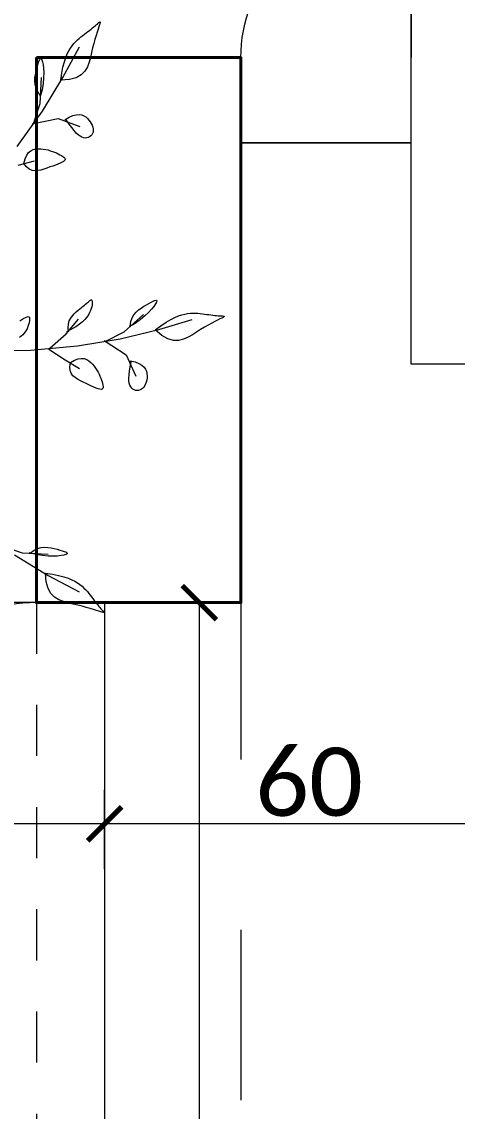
# Model space of a CAD drawing. Header units: centimetres. Extents: x -26724 to 60145, y -23645 to 6771.
# Drawn here: x -19217.2 to -19153.3, y -1964.9 to -1805 of the extents above; entities that cross this region are included whole.
import ezdxf

# ---------------------------------------------------------------- set-up
doc = ezdxf.new("R2010")
doc.units = ezdxf.units.CM
for name, pattern in [('AUSGEZOGEN', [0]), ('DALEKOVOD_VN', [5, 2.5, -2.5]), ('PUNKT2_S9', [0.35, 0.15, -0.1, 0, -0.1])]:
    doc.linetypes.add(name, pattern=pattern)
doc.layers.add('3.IZGLED 2', color=7, linetype='Continuous', lineweight=9, true_color=0x4a4a4a)
for name, color, linetype, lineweight in [('4.KOTE', 88, 'Continuous', 15), ('Moebel', 252, 'PUNKT2_S9', 13), ('namjestaj', 150, 'Continuous', 5), ('zid', 7, 'Continuous', 40)]:
    doc.layers.add(name, color=color, linetype=linetype, lineweight=lineweight)
doc.styles.get("Standard").update_dxf_attribs({"font": 'calibri.ttf'})
doc.dimstyles.new('ja 1 50', dxfattribs={"dimtxt": 10, "dimasz": 5, "dimexe": 5, "dimexo": 5, "dimgap": 1, "dimtad": 1, "dimdec": 0, "dimtxsty": 'Standard', "dimblk": 'ARCHTICK', "dimcen": 2.5, "dimclrd": 256, "dimclrt": 7, "dimadec": 0, "dimazin": 0, "dimtfac": 1, "dimtdec": 0, "dimtix": 1, "dimtmove": 1, "dimatfit": 3, "dimldrblk": 'ARCHTICK', "dimfxl": 10, "dimfxlon": 1, "dimlwd": 0, "dimlwe": 9, "dimarcsym": 0})

# ---------------------------------------------------------------- blocks, each defined once
blk = doc.blocks.new('ggggt')
at = {"layer": 'Moebel', "color": 91, "linetype": 'AUSGEZOGEN', "lineweight": 18, "transparency": 33554687}
for p, q in [((1608.74, 2035.13, 13.5), (1608.96, 2035.3, 13.5)), ((1608.96, 2035.3, 13.5), (1609.16, 2035.46, 13.5)), ((1609.16, 2035.46, 13.5), (1609.34, 2035.61, 13.5)), ((1609.34, 2035.61, 13.5), (1609.51, 2035.75, 13.5)), ((1609.51, 2035.75, 13.5), (1609.66, 2035.88, 13.5)), ((1609.66, 2035.88, 13.5), (1609.79, 2036, 13.5)), ((1609.87, 2035.46, 13.5), (1609.76, 2035.1, 13.5)), ((1609.79, 2036, 13.5), (1609.89, 2036.1, 13.5)), ((1609.96, 2035.75, 13.5), (1609.87, 2035.46, 13.5)), ((1609.89, 2036.1, 13.5), (1609.97, 2036.16, 13.5)), ((1610.02, 2035.96, 13.5), (1609.96, 2035.75, 13.5)), ((1609.97, 2036.16, 13.5), (1610.02, 2036.19, 13.5)), ((1610.02, 2036.19, 13.5), (1610.05, 2036.17, 13.5)), ((1610.05, 2036.1, 13.5), (1610.02, 2035.96, 13.5)), ((1610.05, 2036.17, 13.5), (1610.05, 2036.1, 13.5)), ((1606.73, 2033.54, 13.5), (1606.99, 2033.77, 13.5)), ((1606.99, 2033.77, 13.5), (1607.25, 2033.99, 13.5)), ((1607.25, 2033.99, 13.5), (1607.52, 2034.2, 13.5)), ((1607.52, 2034.2, 13.5), (1607.77, 2034.39, 13.5)), ((1607.77, 2034.39, 13.5), (1608.03, 2034.58, 13.5)), ((1608.03, 2034.58, 13.5), (1608.27, 2034.77, 13.5)), ((1608.27, 2034.77, 13.5), (1608.51, 2034.95, 13.5)), ((1608.51, 2034.95, 13.5), (1608.74, 2035.13, 13.5)), ((1609.47, 2034.17, 13.5), (1609.31, 2033.62, 13.5)), ((1609.62, 2034.66, 13.5), (1609.47, 2034.17, 13.5)), ((1609.76, 2035.1, 13.5), (1609.62, 2034.66, 13.5)), ((1604.62, 2028.02, 13.5), (1607.04, 2032.55, 13.5)), ((1605.47, 2031.95, 13.5), (1605.71, 2032.34, 13.5)), ((1605.71, 2032.34, 13.5), (1605.96, 2032.69, 13.5)), ((1605.96, 2032.69, 13.5), (1606.21, 2033, 13.5)), ((1606.21, 2033, 13.5), (1606.47, 2033.28, 13.5)), ((1606.47, 2033.28, 13.5), (1606.73, 2033.54, 13.5)), ((1608.97, 2032.37, 13.5), (1608.81, 2031.69, 13.5)), ((1609.14, 2033.01, 13.5), (1608.97, 2032.37, 13.5)), ((1609.31, 2033.62, 13.5), (1609.14, 2033.01, 13.5)), ((1601.09, 2030.37, 13.5), (1601.18, 2030.61, 13.5)), ((1601.18, 2030.61, 13.5), (1601.27, 2030.76, 13.5)), ((1601.27, 2030.76, 13.5), (1601.35, 2030.82, 13.5)), ((1601.35, 2030.82, 13.5), (1601.44, 2030.78, 13.5)), ((1601.44, 2030.78, 13.5), (1601.53, 2030.62, 13.5)), ((1601.53, 2030.62, 13.5), (1601.63, 2030.33, 13.5)), ((1604.82, 2030.31, 13.5), (1605.02, 2030.95, 13.5)), ((1605.02, 2030.95, 13.5), (1605.24, 2031.49, 13.5)), ((1605.24, 2031.49, 13.5), (1605.47, 2031.95, 13.5)), ((1608.65, 2030.98, 13.5), (1608.46, 2030.26, 13.5)), ((1608.81, 2031.69, 13.5), (1608.65, 2030.98, 13.5)), ((1600.57, 2028.44, 13.5), (1600.67, 2028.89, 13.5)), ((1600.67, 2028.89, 13.5), (1600.78, 2029.32, 13.5)), ((1600.78, 2029.32, 13.5), (1600.89, 2029.72, 13.5)), ((1600.89, 2029.72, 13.5), (1600.99, 2030.07, 13.5)), ((1600.99, 2030.07, 13.5), (1601.09, 2030.37, 13.5)), ((1601.63, 2030.33, 13.5), (1601.71, 2029.92, 13.5)), ((1601.71, 2029.92, 13.5), (1601.78, 2029.39, 13.5)), ((1601.78, 2029.39, 13.5), (1601.8, 2028.75, 13.5)), ((1604.45, 2028.66, 13.5), (1604.62, 2029.56, 13.5)), ((1604.62, 2029.56, 13.5), (1604.82, 2030.31, 13.5)), ((1607.82, 2028.95, 13.5), (1607.28, 2028.42, 13.5)), ((1608.2, 2029.58, 13.5), (1607.82, 2028.95, 13.5)), ((1608.46, 2030.26, 13.5), (1608.2, 2029.58, 13.5)), ((1600.47, 2027.48, 13.5), (1600.49, 2027.97, 13.5)), ((1600.52, 2026.98, 13.5), (1600.47, 2027.48, 13.5)), ((1600.49, 2027.97, 13.5), (1600.57, 2028.44, 13.5)), ((1601.28, 2024.22, 13.5), (1601.48, 2028.02, 13.5)), ((1601.59, 2023.09, 13.5), (1604.62, 2028.02, 13.5)), ((1601.78, 2028, 13.5), (1601.7, 2027.16, 13.5)), ((1601.8, 2028.75, 13.5), (1601.78, 2028, 13.5)), ((1604.29, 2027.62, 13.5), (1604.45, 2028.66, 13.5)), ((1605.56, 2027.72, 13.5), (1604.29, 2027.62, 13.5)), ((1604.29, 2027.62, 13.5), (1604.29, 2027.62, 13.5)), ((1606.54, 2027.99, 13.5), (1605.56, 2027.72, 13.5)), ((1607.28, 2028.42, 13.5), (1606.54, 2027.99, 13.5)), ((1600.66, 2026.47, 13.5), (1600.52, 2026.98, 13.5)), ((1600.91, 2025.95, 13.5), (1600.66, 2026.47, 13.5)), ((1601.28, 2025.42, 13.5), (1600.91, 2025.95, 13.5)), ((1601.54, 2026.23, 13.5), (1601.28, 2025.22, 13.5)), ((1601.7, 2027.16, 13.5), (1601.54, 2026.23, 13.5)), ((1600.28, 2021.22, 13.5), (1601.28, 2024.22, 13.5)), ((1597.89, 2017.89, 13.5), (1601.59, 2023.09, 13.5)), ((1605.52, 2022.2, 13.5), (1606.08, 2022.45, 13.5)), ((1606.08, 2022.45, 13.5), (1606.57, 2022.57, 13.5)), ((1606.57, 2022.57, 13.5), (1606.99, 2022.6, 13.5)), ((1606.99, 2022.6, 13.5), (1607.36, 2022.54, 13.5)), ((1607.36, 2022.54, 13.5), (1607.68, 2022.41, 13.5)), ((1600.08, 2021.22, 13.5), (1603.89, 2022.02, 13.5)), ((1603.89, 2022.02, 13.5), (1607.09, 2020.82, 13.5)), ((1604.89, 2021.82, 13.5), (1605.52, 2022.2, 13.5)), ((1605.52, 2021.2, 13.5), (1605.09, 2021.82, 13.5)), ((1605.9, 2020.67, 13.5), (1605.52, 2021.2, 13.5)), ((1607.68, 2022.41, 13.5), (1607.96, 2022.24, 13.5)), ((1607.96, 2022.24, 13.5), (1608.21, 2022.02, 13.5)), ((1608.21, 2022.02, 13.5), (1608.43, 2021.79, 13.5)), ((1608.43, 2021.79, 13.5), (1608.62, 2021.54, 13.5)), ((1608.62, 2021.54, 13.5), (1608.77, 2021.29, 13.5)), ((1608.77, 2021.29, 13.5), (1608.9, 2021.02, 13.5)), ((1608.9, 2021.02, 13.5), (1608.99, 2020.76, 13.5)), ((1606.25, 2020.23, 13.5), (1605.9, 2020.67, 13.5)), ((1606.57, 2019.88, 13.5), (1606.25, 2020.23, 13.5)), ((1606.87, 2019.6, 13.5), (1606.57, 2019.88, 13.5)), ((1607.14, 2019.4, 13.5), (1606.87, 2019.6, 13.5)), ((1607.4, 2019.26, 13.5), (1607.14, 2019.4, 13.5)), ((1607.64, 2019.18, 13.5), (1607.4, 2019.26, 13.5)), ((1608.53, 2019.32, 13.5), (1608.33, 2019.22, 13.5)), ((1608.7, 2019.45, 13.5), (1608.53, 2019.32, 13.5)), ((1608.85, 2019.62, 13.5), (1608.7, 2019.45, 13.5)), ((1608.96, 2019.81, 13.5), (1608.85, 2019.62, 13.5)), ((1609.03, 2020.02, 13.5), (1608.96, 2019.81, 13.5)), ((1608.99, 2020.76, 13.5), (1609.04, 2020.51, 13.5)), ((1609.06, 2020.26, 13.5), (1609.03, 2020.02, 13.5)), ((1609.04, 2020.51, 13.5), (1609.06, 2020.26, 13.5)), ((1607.88, 2019.14, 13.5), (1607.64, 2019.18, 13.5)), ((1608.11, 2019.16, 13.5), (1607.88, 2019.14, 13.5)), ((1608.33, 2019.22, 13.5), (1608.11, 2019.16, 13.5)), ((1598.88, 2015.43, 13.5), (1599.06, 2016.1, 13.5)), ((1599.06, 2016.1, 13.5), (1599.3, 2016.61, 13.5)), ((1599.3, 2016.61, 13.5), (1599.58, 2017, 13.5)), ((1599.58, 2017, 13.5), (1599.91, 2017.27, 13.5)), ((1599.91, 2017.27, 13.5), (1600.25, 2017.44, 13.5)), ((1600.25, 2017.44, 13.5), (1600.62, 2017.54, 13.5)), ((1600.62, 2017.54, 13.5), (1600.99, 2017.57, 13.5)), ((1600.99, 2017.57, 13.5), (1601.37, 2017.56, 13.5)), ((1601.37, 2017.56, 13.5), (1601.73, 2017.52, 13.5)), ((1601.73, 2017.52, 13.5), (1602.08, 2017.46, 13.5)), ((1602.08, 2017.46, 13.5), (1602.42, 2017.39, 13.5)), ((1602.42, 2017.39, 13.5), (1602.75, 2017.29, 13.5)), ((1602.75, 2017.29, 13.5), (1603.06, 2017.19, 13.5)), ((1603.06, 2017.19, 13.5), (1603.36, 2017.07, 13.5)), ((1603.36, 2017.07, 13.5), (1603.65, 2016.95, 13.5)), ((1603.65, 2016.95, 13.5), (1603.92, 2016.83, 13.5)), ((1603.92, 2016.83, 13.5), (1604.17, 2016.7, 13.5)), ((1604.17, 2016.7, 13.5), (1604.4, 2016.58, 13.5)), ((1604.4, 2016.58, 13.5), (1604.6, 2016.45, 13.5)), ((1604.6, 2016.45, 13.5), (1604.76, 2016.33, 13.5)), ((1604.76, 2016.33, 13.5), (1604.88, 2016.2, 13.5)), ((1604.88, 2016.2, 13.5), (1604.93, 2016.08, 13.5)), ((1604.93, 2016.08, 13.5), (1604.93, 2015.95, 13.5)), ((1598.05, 2015.18, 13.5), (1600.45, 2015.78, 13.5)), ((1599.27, 2014.92, 13.5), (1598.88, 2015.43, 13.5)), ((1598.88, 2015.43, 13.5), (1598.88, 2015.43, 13.5)), ((1599.67, 2014.59, 13.5), (1599.27, 2014.92, 13.5)), ((1600.08, 2014.4, 13.5), (1599.67, 2014.59, 13.5)), ((1601.37, 2014.45, 13.5), (1600.94, 2014.36, 13.5)), ((1601.81, 2014.59, 13.5), (1601.37, 2014.45, 13.5)), ((1602.25, 2014.74, 13.5), (1601.81, 2014.59, 13.5)), ((1602.69, 2014.9, 13.5), (1602.25, 2014.74, 13.5)), ((1603.11, 2015.04, 13.5), (1602.69, 2014.9, 13.5)), ((1603.51, 2015.18, 13.5), (1603.11, 2015.04, 13.5)), ((1603.88, 2015.32, 13.5), (1603.51, 2015.18, 13.5)), ((1604.21, 2015.45, 13.5), (1603.88, 2015.32, 13.5)), ((1604.49, 2015.58, 13.5), (1604.21, 2015.45, 13.5)), ((1604.71, 2015.7, 13.5), (1604.49, 2015.58, 13.5)), ((1604.86, 2015.83, 13.5), (1604.71, 2015.7, 13.5)), ((1604.93, 2015.95, 13.5), (1604.86, 2015.83, 13.5)), ((1600.5, 2014.33, 13.5), (1600.08, 2014.4, 13.5)), ((1600.94, 2014.36, 13.5), (1600.5, 2014.33, 13.5)), ((1608.47, 1995.22, 13.5), (1608.56, 1995.29, 13.5)), ((1608.56, 1995.29, 13.5), (1608.64, 1995.35, 13.5)), ((1608.64, 1995.35, 13.5), (1608.71, 1995.39, 13.5)), ((1608.71, 1995.39, 13.5), (1608.76, 1995.4, 13.5)), ((1608.76, 1995.4, 13.5), (1608.81, 1995.39, 13.5)), ((1608.81, 1995.39, 13.5), (1608.85, 1995.34, 13.5)), ((1608.85, 1995.34, 13.5), (1608.88, 1995.27, 13.5)), ((1608.88, 1995.27, 13.5), (1608.9, 1995.15, 13.5)), ((1617.83, 1995.2, 13.5), (1618.06, 1995.3, 13.5)), ((1618.06, 1995.3, 13.5), (1618.23, 1995.35, 13.5)), ((1618.23, 1995.35, 13.5), (1618.34, 1995.33, 13.5)), ((1618.34, 1995.33, 13.5), (1618.37, 1995.24, 13.5)), ((1606.57, 1993.63, 13.5), (1606.85, 1993.88, 13.5)), ((1606.85, 1993.88, 13.5), (1607.11, 1994.1, 13.5)), ((1607.11, 1994.1, 13.5), (1607.35, 1994.29, 13.5)), ((1607.35, 1994.29, 13.5), (1607.57, 1994.47, 13.5)), ((1607.57, 1994.47, 13.5), (1607.76, 1994.63, 13.5)), ((1607.76, 1994.63, 13.5), (1607.94, 1994.78, 13.5)), ((1607.94, 1994.78, 13.5), (1608.1, 1994.91, 13.5)), ((1608.1, 1994.91, 13.5), (1608.24, 1995.02, 13.5)), ((1608.24, 1995.02, 13.5), (1608.36, 1995.12, 13.5)), ((1608.36, 1995.12, 13.5), (1608.47, 1995.22, 13.5)), ((1608.67, 1993.82, 13.5), (1608.53, 1993.52, 13.5)), ((1608.77, 1994.11, 13.5), (1608.67, 1993.82, 13.5)), ((1608.84, 1994.37, 13.5), (1608.77, 1994.11, 13.5)), ((1608.89, 1994.61, 13.5), (1608.84, 1994.37, 13.5)), ((1608.91, 1994.82, 13.5), (1608.89, 1994.61, 13.5)), ((1608.9, 1995.15, 13.5), (1608.91, 1995, 13.5)), ((1608.91, 1995, 13.5), (1608.91, 1994.82, 13.5)), ((1615.35, 1993.59, 13.5), (1615.71, 1993.92, 13.5)), ((1615.71, 1993.92, 13.5), (1616.1, 1994.2, 13.5)), ((1616.1, 1994.2, 13.5), (1616.49, 1994.45, 13.5)), ((1616.49, 1994.45, 13.5), (1616.87, 1994.67, 13.5)), ((1616.87, 1994.67, 13.5), (1617.23, 1994.87, 13.5)), ((1617.62, 1994.01, 13.5), (1617.19, 1993.54, 13.5)), ((1617.23, 1994.87, 13.5), (1617.55, 1995.05, 13.5)), ((1617.55, 1995.05, 13.5), (1617.83, 1995.2, 13.5)), ((1617.95, 1994.43, 13.5), (1617.62, 1994.01, 13.5)), ((1618.18, 1994.79, 13.5), (1617.95, 1994.43, 13.5)), ((1618.32, 1995.06, 13.5), (1618.18, 1994.79, 13.5)), ((1618.37, 1995.24, 13.5), (1618.32, 1995.06, 13.5)), ((1598.27, 1992.31, 13.5), (1598.6, 1992.52, 13.5)), ((1598.6, 1992.52, 13.5), (1598.89, 1992.69, 13.5)), ((1598.89, 1992.69, 13.5), (1599.13, 1992.83, 13.5)), ((1599.13, 1992.83, 13.5), (1599.34, 1992.92, 13.5)), ((1599.34, 1992.92, 13.5), (1599.5, 1992.96, 13.5)), ((1599.5, 1992.96, 13.5), (1599.62, 1992.93, 13.5)), ((1599.62, 1992.93, 13.5), (1599.69, 1992.84, 13.5)), ((1599.71, 1992.4, 13.5), (1599.65, 1992.04, 13.5)), ((1599.69, 1992.84, 13.5), (1599.72, 1992.66, 13.5)), ((1599.72, 1992.66, 13.5), (1599.71, 1992.4, 13.5)), ((1605.07, 1990.42, 13.5), (1606.91, 1992.54, 13.5)), ((1605.42, 1991.84, 13.5), (1605.55, 1992.3, 13.5)), ((1605.55, 1992.3, 13.5), (1605.75, 1992.7, 13.5)), ((1605.75, 1992.7, 13.5), (1606, 1993.06, 13.5)), ((1606, 1993.06, 13.5), (1606.28, 1993.36, 13.5)), ((1606.28, 1993.36, 13.5), (1606.57, 1993.63, 13.5)), ((1607.47, 1992.18, 13.5), (1607.03, 1991.82, 13.5)), ((1607.83, 1992.53, 13.5), (1607.47, 1992.18, 13.5)), ((1608.12, 1992.87, 13.5), (1607.83, 1992.53, 13.5)), ((1608.35, 1993.2, 13.5), (1608.12, 1992.87, 13.5)), ((1608.53, 1993.52, 13.5), (1608.35, 1993.2, 13.5)), ((1613.62, 1990.71, 13.5), (1616.45, 1993.25, 13.5)), ((1614.47, 1991.56, 13.5), (1614.57, 1992.2, 13.5)), ((1614.57, 1992.2, 13.5), (1614.76, 1992.74, 13.5)), ((1614.76, 1992.74, 13.5), (1615.03, 1993.2, 13.5)), ((1615.03, 1993.2, 13.5), (1615.35, 1993.59, 13.5)), ((1615.99, 1992.5, 13.5), (1615.22, 1991.95, 13.5)), ((1616.65, 1993.03, 13.5), (1615.99, 1992.5, 13.5)), ((1617.19, 1993.54, 13.5), (1616.65, 1993.03, 13.5)), ((1618.66, 1991.04, 13.5), (1623.58, 1992.53, 13.5)), ((1619, 1991.61, 13.5), (1619.75, 1992.12, 13.5)), ((1619.75, 1992.12, 13.5), (1620.43, 1992.52, 13.5)), ((1620.43, 1992.52, 13.5), (1621.02, 1992.83, 13.5)), ((1621.02, 1992.83, 13.5), (1621.56, 1993.05, 13.5)), ((1621.56, 1993.05, 13.5), (1622.05, 1993.21, 13.5)), ((1622.05, 1993.21, 13.5), (1622.49, 1993.32, 13.5)), ((1622.49, 1993.32, 13.5), (1622.91, 1993.39, 13.5)), ((1622.91, 1993.39, 13.5), (1623.31, 1993.43, 13.5)), ((1623.31, 1993.43, 13.5), (1623.69, 1993.45, 13.5)), ((1623.69, 1993.45, 13.5), (1624.06, 1993.45, 13.5)), ((1624.06, 1993.45, 13.5), (1624.41, 1993.43, 13.5)), ((1624.41, 1993.43, 13.5), (1624.75, 1993.4, 13.5)), ((1624.75, 1993.4, 13.5), (1625.08, 1993.36, 13.5)), ((1625.08, 1993.36, 13.5), (1625.4, 1993.32, 13.5)), ((1625.4, 1993.32, 13.5), (1625.72, 1993.27, 13.5)), ((1625.72, 1993.27, 13.5), (1626.02, 1993.23, 13.5)), ((1626.02, 1993.23, 13.5), (1626.32, 1993.19, 13.5)), ((1626.32, 1993.19, 13.5), (1626.6, 1993.15, 13.5)), ((1626.9, 1992.2, 13.5), (1626.44, 1991.96, 13.5)), ((1626.6, 1993.15, 13.5), (1626.88, 1993.12, 13.5)), ((1626.88, 1993.12, 13.5), (1627.13, 1993.09, 13.5)), ((1627.3, 1992.41, 13.5), (1626.9, 1992.2, 13.5)), ((1627.13, 1993.09, 13.5), (1627.37, 1993.06, 13.5)), ((1627.64, 1992.59, 13.5), (1627.3, 1992.41, 13.5)), ((1627.37, 1993.06, 13.5), (1627.59, 1993.05, 13.5)), ((1627.59, 1993.05, 13.5), (1627.79, 1993.03, 13.5)), ((1627.91, 1992.73, 13.5), (1627.64, 1992.59, 13.5)), ((1627.79, 1993.03, 13.5), (1627.96, 1993.03, 13.5)), ((1628.1, 1992.83, 13.5), (1627.91, 1992.73, 13.5)), ((1627.96, 1993.03, 13.5), (1628.1, 1993.02, 13.5)), ((1628.1, 1993.02, 13.5), (1628.21, 1993.01, 13.5)), ((1628.22, 1992.91, 13.5), (1628.1, 1992.83, 13.5)), ((1628.21, 1993.01, 13.5), (1628.27, 1992.99, 13.5)), ((1628.27, 1992.96, 13.5), (1628.22, 1992.91, 13.5)), ((1628.27, 1992.99, 13.5), (1628.27, 1992.96, 13.5)), ((1599.08, 1990.7, 13.5), (1598.72, 1990.26, 13.5)), ((1599.35, 1991.17, 13.5), (1599.08, 1990.7, 13.5)), ((1599.53, 1991.63, 13.5), (1599.35, 1991.17, 13.5)), ((1599.65, 1992.04, 13.5), (1599.53, 1991.63, 13.5)), ((1605.87, 1991.09, 13.5), (1605.13, 1990.72, 13.5)), ((1605.37, 1991.32, 13.5), (1605.42, 1991.84, 13.5)), ((1605.42, 1990.72, 13.5), (1605.37, 1991.32, 13.5)), ((1606.5, 1991.46, 13.5), (1605.87, 1991.09, 13.5)), ((1607.03, 1991.82, 13.5), (1606.5, 1991.46, 13.5)), ((1610.79, 1989.3, 13.5), (1613.62, 1990.71, 13.5)), ((1613.03, 1989.69, 13.5), (1618.66, 1991.04, 13.5)), ((1615.22, 1991.95, 13.5), (1614.33, 1991.42, 13.5)), ((1618.15, 1990.99, 13.5), (1619, 1991.61, 13.5)), ((1619.12, 1990.16, 13.5), (1618.15, 1990.99, 13.5)), ((1618.15, 1990.99, 13.5), (1618.15, 1990.99, 13.5)), ((1624.22, 1990.67, 13.5), (1623.61, 1990.28, 13.5)), ((1624.82, 1991.04, 13.5), (1624.22, 1990.67, 13.5)), ((1625.39, 1991.37, 13.5), (1624.82, 1991.04, 13.5)), ((1625.94, 1991.68, 13.5), (1625.39, 1991.37, 13.5)), ((1626.44, 1991.96, 13.5), (1625.94, 1991.68, 13.5)), ((1598.72, 1990.26, 13.5), (1598.24, 1989.85, 13.5)), ((1602.67, 1988.3, 13.5), (1605.07, 1990.42, 13.5)), ((1606.74, 1988.63, 13.5), (1613.03, 1989.69, 13.5)), ((1610.65, 1989.44, 13.5), (1613.91, 1987.32, 13.5)), ((1620.01, 1989.66, 13.5), (1619.12, 1990.16, 13.5)), ((1620.83, 1989.44, 13.5), (1620.01, 1989.66, 13.5)), ((1621.59, 1989.44, 13.5), (1620.83, 1989.44, 13.5)), ((1622.3, 1989.61, 13.5), (1621.59, 1989.44, 13.5)), ((1622.97, 1989.91, 13.5), (1622.3, 1989.61, 13.5)), ((1623.61, 1990.28, 13.5), (1622.97, 1989.91, 13.5)), ((1592.36, 1987.94, 13.5), (1599.84, 1988, 13.5)), ((1599.84, 1988, 13.5), (1606.74, 1988.63, 13.5)), ((1602.53, 1988.16, 13.5), (1604.94, 1986.6, 13.5)), ((1613.91, 1987.32, 13.5), (1615.32, 1984.2, 13.5)), ((1604.94, 1986.6, 13.5), (1607.06, 1985.33, 13.5)), ((1605.62, 1985.56, 13.5), (1605.7, 1986.19, 13.5)), ((1605.7, 1986.19, 13.5), (1606.3, 1986.53, 13.5)), ((1605.7, 1986.19, 13.5), (1605.7, 1986.19, 13.5)), ((1606.3, 1986.53, 13.5), (1606.84, 1986.73, 13.5)), ((1606.84, 1986.73, 13.5), (1607.31, 1986.8, 13.5)), ((1607.31, 1986.8, 13.5), (1607.73, 1986.77, 13.5)), ((1607.73, 1986.77, 13.5), (1608.1, 1986.64, 13.5)), ((1608.1, 1986.64, 13.5), (1608.42, 1986.45, 13.5)), ((1608.42, 1986.45, 13.5), (1608.71, 1986.21, 13.5)), ((1608.71, 1986.21, 13.5), (1608.97, 1985.94, 13.5)), ((1608.97, 1985.94, 13.5), (1609.2, 1985.66, 13.5)), ((1614.47, 1986.47, 13.5), (1615.19, 1986.28, 13.5)), ((1614.48, 1985.58, 13.5), (1614.62, 1986.32, 13.5)), ((1615.19, 1986.28, 13.5), (1615.76, 1986.06, 13.5)), ((1615.76, 1986.06, 13.5), (1616.19, 1985.81, 13.5)), ((1616.19, 1985.81, 13.5), (1616.51, 1985.53, 13.5)), ((1605.66, 1985.04, 13.5), (1605.62, 1985.56, 13.5)), ((1605.82, 1984.62, 13.5), (1605.66, 1985.04, 13.5)), ((1606.07, 1984.27, 13.5), (1605.82, 1984.62, 13.5)), ((1606.4, 1983.98, 13.5), (1606.07, 1984.27, 13.5)), ((1609.2, 1985.66, 13.5), (1609.41, 1985.37, 13.5)), ((1609.41, 1985.37, 13.5), (1609.59, 1985.07, 13.5)), ((1609.59, 1985.07, 13.5), (1609.76, 1984.77, 13.5)), ((1609.76, 1984.77, 13.5), (1609.91, 1984.48, 13.5)), ((1609.91, 1984.48, 13.5), (1610.04, 1984.18, 13.5)), ((1610.04, 1984.18, 13.5), (1610.15, 1983.9, 13.5)), ((1614.29, 1983.9, 13.5), (1614.32, 1984.38, 13.5)), ((1614.32, 1984.38, 13.5), (1614.38, 1984.93, 13.5)), ((1614.38, 1984.93, 13.5), (1614.48, 1985.58, 13.5)), ((1616.51, 1985.53, 13.5), (1616.73, 1985.22, 13.5)), ((1616.73, 1985.22, 13.5), (1616.87, 1984.91, 13.5)), ((1616.87, 1984.91, 13.5), (1616.94, 1984.58, 13.5)), ((1616.94, 1984.58, 13.5), (1616.96, 1984.26, 13.5)), ((1616.96, 1984.26, 13.5), (1616.95, 1983.94, 13.5)), ((1606.77, 1983.74, 13.5), (1606.4, 1983.98, 13.5)), ((1607.18, 1983.52, 13.5), (1606.77, 1983.74, 13.5)), ((1607.6, 1983.32, 13.5), (1607.18, 1983.52, 13.5)), ((1608.02, 1983.12, 13.5), (1607.6, 1983.32, 13.5)), ((1608.42, 1982.93, 13.5), (1608.02, 1983.12, 13.5)), ((1608.8, 1982.74, 13.5), (1608.42, 1982.93, 13.5)), ((1609.16, 1982.58, 13.5), (1608.8, 1982.74, 13.5)), ((1609.48, 1982.44, 13.5), (1609.16, 1982.58, 13.5)), ((1610.15, 1983.9, 13.5), (1610.26, 1983.62, 13.5)), ((1610.26, 1983.62, 13.5), (1610.35, 1983.35, 13.5)), ((1610.35, 1983.35, 13.5), (1610.42, 1983.1, 13.5)), ((1610.42, 1983.1, 13.5), (1610.47, 1982.87, 13.5)), ((1610.49, 1982.5, 13.5), (1610.44, 1982.37, 13.5)), ((1610.47, 1982.87, 13.5), (1610.5, 1982.67, 13.5)), ((1610.5, 1982.67, 13.5), (1610.49, 1982.5, 13.5)), ((1614.3, 1983.5, 13.5), (1614.29, 1983.9, 13.5)), ((1614.35, 1983.16, 13.5), (1614.3, 1983.5, 13.5)), ((1614.43, 1982.88, 13.5), (1614.35, 1983.16, 13.5)), ((1614.55, 1982.65, 13.5), (1614.43, 1982.88, 13.5)), ((1614.7, 1982.45, 13.5), (1614.55, 1982.65, 13.5)), ((1616.48, 1982.6, 13.5), (1616.31, 1982.41, 13.5)), ((1616.62, 1982.82, 13.5), (1616.48, 1982.6, 13.5)), ((1616.74, 1983.06, 13.5), (1616.62, 1982.82, 13.5)), ((1616.84, 1983.34, 13.5), (1616.74, 1983.06, 13.5)), ((1616.91, 1983.63, 13.5), (1616.84, 1983.34, 13.5)), ((1616.95, 1983.94, 13.5), (1616.91, 1983.63, 13.5)), ((1609.77, 1982.33, 13.5), (1609.48, 1982.44, 13.5)), ((1610.02, 1982.27, 13.5), (1609.77, 1982.33, 13.5)), ((1610.21, 1982.25, 13.5), (1610.02, 1982.27, 13.5)), ((1610.35, 1982.28, 13.5), (1610.21, 1982.25, 13.5)), ((1610.44, 1982.37, 13.5), (1610.35, 1982.28, 13.5)), ((1614.87, 1982.3, 13.5), (1614.7, 1982.45, 13.5)), ((1615.07, 1982.19, 13.5), (1614.87, 1982.3, 13.5)), ((1615.28, 1982.12, 13.5), (1615.07, 1982.19, 13.5)), ((1615.49, 1982.09, 13.5), (1615.28, 1982.12, 13.5)), ((1615.71, 1982.11, 13.5), (1615.49, 1982.09, 13.5)), ((1615.93, 1982.17, 13.5), (1615.71, 1982.11, 13.5)), ((1616.13, 1982.27, 13.5), (1615.93, 1982.17, 13.5)), ((1616.31, 1982.41, 13.5), (1616.13, 1982.27, 13.5)), ((1595.65, 1959.29, 13.5), (1598.65, 1958.29, 13.5)), ((1599.85, 1958.29, 13.5), (1600.37, 1958.67, 13.5)), ((1600.37, 1958.67, 13.5), (1600.89, 1958.92, 13.5)), ((1600.89, 1958.92, 13.5), (1601.41, 1959.06, 13.5)), ((1601.41, 1959.06, 13.5), (1601.91, 1959.1, 13.5)), ((1601.91, 1959.1, 13.5), (1602.4, 1959.08, 13.5)), ((1602.4, 1959.08, 13.5), (1602.87, 1959.01, 13.5)), ((1602.87, 1959.01, 13.5), (1603.32, 1958.91, 13.5)), ((1603.32, 1958.91, 13.5), (1603.75, 1958.79, 13.5)), ((1603.75, 1958.79, 13.5), (1604.14, 1958.68, 13.5)), ((1604.14, 1958.68, 13.5), (1604.5, 1958.58, 13.5)), ((1604.5, 1958.58, 13.5), (1604.8, 1958.49, 13.5)), ((1604.8, 1958.49, 13.5), (1605.03, 1958.4, 13.5)), ((1597.51, 1957.99, 13.5), (1602.44, 1954.96, 13.5)), ((1598.65, 1958.29, 13.5), (1602.45, 1958.09, 13.5)), ((1600.66, 1958.04, 13.5), (1599.65, 1958.29, 13.5)), ((1601.59, 1957.88, 13.5), (1600.66, 1958.04, 13.5)), ((1602.43, 1957.79, 13.5), (1601.59, 1957.88, 13.5)), ((1603.17, 1957.77, 13.5), (1602.43, 1957.79, 13.5)), ((1603.81, 1957.8, 13.5), (1603.17, 1957.77, 13.5)), ((1604.34, 1957.86, 13.5), (1603.81, 1957.8, 13.5)), ((1604.76, 1957.95, 13.5), (1604.34, 1957.86, 13.5)), ((1605.05, 1958.04, 13.5), (1604.76, 1957.95, 13.5)), ((1605.03, 1958.4, 13.5), (1605.19, 1958.31, 13.5)), ((1605.21, 1958.13, 13.5), (1605.05, 1958.04, 13.5)), ((1605.19, 1958.31, 13.5), (1605.25, 1958.22, 13.5)), ((1605.25, 1958.22, 13.5), (1605.21, 1958.13, 13.5)), ((1602.05, 1955.29, 13.5), (1603.09, 1955.13, 13.5)), ((1602.15, 1954.02, 13.5), (1602.05, 1955.29, 13.5)), ((1602.05, 1955.29, 13.5), (1602.05, 1955.29, 13.5)), ((1602.42, 1953.03, 13.5), (1602.15, 1954.02, 13.5)), ((1602.44, 1954.96, 13.5), (1606.97, 1952.53, 13.5)), ((1603.09, 1955.13, 13.5), (1603.98, 1954.95, 13.5)), ((1603.98, 1954.95, 13.5), (1604.74, 1954.76, 13.5)), ((1604.74, 1954.76, 13.5), (1605.38, 1954.55, 13.5)), ((1605.38, 1954.55, 13.5), (1605.92, 1954.33, 13.5)), ((1605.92, 1954.33, 13.5), (1606.38, 1954.1, 13.5)), ((1606.38, 1954.1, 13.5), (1606.77, 1953.87, 13.5)), ((1606.77, 1953.87, 13.5), (1607.11, 1953.62, 13.5)), ((1602.84, 1952.29, 13.5), (1602.42, 1953.03, 13.5)), ((1603.38, 1951.76, 13.5), (1602.84, 1952.29, 13.5)), ((1607.11, 1953.62, 13.5), (1607.42, 1953.36, 13.5)), ((1607.42, 1953.36, 13.5), (1607.7, 1953.11, 13.5)), ((1607.7, 1953.11, 13.5), (1607.96, 1952.85, 13.5)), ((1607.96, 1952.85, 13.5), (1608.2, 1952.58, 13.5)), ((1608.2, 1952.58, 13.5), (1608.42, 1952.32, 13.5)), ((1608.42, 1952.32, 13.5), (1608.62, 1952.06, 13.5)), ((1604.01, 1951.38, 13.5), (1603.38, 1951.76, 13.5)), ((1604.69, 1951.11, 13.5), (1604.01, 1951.38, 13.5)), ((1605.4, 1950.92, 13.5), (1604.69, 1951.11, 13.5)), ((1606.11, 1950.76, 13.5), (1605.4, 1950.92, 13.5)), ((1606.79, 1950.6, 13.5), (1606.11, 1950.76, 13.5)), ((1607.44, 1950.44, 13.5), (1606.79, 1950.6, 13.5)), ((1608.62, 1952.06, 13.5), (1608.82, 1951.8, 13.5)), ((1608.82, 1951.8, 13.5), (1609.01, 1951.55, 13.5)), ((1609.01, 1951.55, 13.5), (1609.2, 1951.3, 13.5)), ((1609.2, 1951.3, 13.5), (1609.38, 1951.06, 13.5)), ((1609.38, 1951.06, 13.5), (1609.55, 1950.83, 13.5)), ((1609.55, 1950.83, 13.5), (1609.72, 1950.62, 13.5)), ((1609.72, 1950.62, 13.5), (1609.88, 1950.42, 13.5)), ((1608.04, 1950.27, 13.5), (1607.44, 1950.44, 13.5)), ((1608.59, 1950.11, 13.5), (1608.04, 1950.27, 13.5)), ((1609.09, 1949.96, 13.5), (1608.59, 1950.11, 13.5)), ((1609.52, 1949.82, 13.5), (1609.09, 1949.96, 13.5)), ((1609.89, 1949.7, 13.5), (1609.52, 1949.82, 13.5)), ((1609.88, 1950.42, 13.5), (1610.04, 1950.23, 13.5)), ((1610.18, 1949.61, 13.5), (1609.89, 1949.7, 13.5)), ((1610.04, 1950.23, 13.5), (1610.18, 1950.06, 13.5)), ((1610.18, 1950.06, 13.5), (1610.31, 1949.91, 13.5)), ((1610.39, 1949.55, 13.5), (1610.18, 1949.61, 13.5)), ((1610.31, 1949.91, 13.5), (1610.43, 1949.79, 13.5)), ((1610.53, 1949.52, 13.5), (1610.39, 1949.55, 13.5)), ((1610.43, 1949.79, 13.5), (1610.52, 1949.68, 13.5)), ((1610.52, 1949.68, 13.5), (1610.59, 1949.6, 13.5)), ((1610.6, 1949.52, 13.5), (1610.53, 1949.52, 13.5)), ((1610.59, 1949.6, 13.5), (1610.62, 1949.55, 13.5)), ((1610.62, 1949.55, 13.5), (1610.6, 1949.52, 13.5))]:
    blk.add_line(p, q, dxfattribs=at)
blk = doc.blocks.new('_ArchTick')
at = {"color": 0, "linetype": 'ByBlock', "const_width": 0.15}
blk.add_lwpolyline([(-0.5, -0.5), (0.5, 0.5)], dxfattribs=at)
blk = doc.blocks.new('*D2637')
at = {"layer": '4.KOTE', "color": 0, "lineweight": 9, "transparency": 16777216}
for p, q in [((-19185.07, -1779.15), (-19185.07, -1764.77)), ((-18910.07, -1779.36), (-18910.07, -1764.77))]:
    blk.add_line(p, q, dxfattribs=at)
at = {"layer": '4.KOTE', "lineweight": 0, "transparency": 16777216}
blk.add_line((-19185.07, -1769.77), (-18910.07, -1769.77), dxfattribs=at)
at = {"layer": 'Defpoints', "color": 0, "transparency": 16777216}
for p in [(-18910.07, -1769.77), (-19185.07, -1810.26, 13.5), (-18910.07, -1821.41, 13.5)]:
    blk.add_point(p, dxfattribs=at)
at = {"layer": '4.KOTE', "lineweight": 0, "transparency": 16777216, "xscale": 5, "yscale": 5, "zscale": 5, "rotation": 180}
blk.add_blockref('_ArchTick', (-19185.07, -1769.77), dxfattribs=at)
at = {"layer": '4.KOTE', "lineweight": 0, "transparency": 16777216, "xscale": 5, "yscale": 5, "zscale": 5}
blk.add_blockref('_ArchTick', (-18910.07, -1769.77), dxfattribs=at)
at = {"layer": '4.KOTE', "color": 7, "transparency": 16777216, "insert": (-19047.57, -1763.65), "char_height": 10, "attachment_point": 5}
blk.add_mtext('275', dxfattribs=at)
blk = doc.blocks.new('*D2416')
at = {"layer": '4.KOTE', "color": 0, "lineweight": 9, "transparency": 16777216}
for p, q in [((-19205.07, -1929.35), (-19205.07, -1917.72)), ((-19145.07, -1929.35), (-19145.07, -1917.72))]:
    blk.add_line(p, q, dxfattribs=at)
at = {"layer": '4.KOTE', "lineweight": 0, "transparency": 16777216}
blk.add_line((-19145.07, -1922.72), (-19205.07, -1922.72), dxfattribs=at)
at = {"layer": 'Defpoints', "color": 0, "transparency": 16777216}
for p in [(-19205.07, -1922.72), (-19205.07, -1934.28, 13.5), (-19145.07, -1934.28, 13.5)]:
    blk.add_point(p, dxfattribs=at)
at = {"layer": '4.KOTE', "lineweight": 0, "transparency": 16777216, "xscale": 5, "yscale": 5, "zscale": 5, "rotation": 180}
blk.add_blockref('_ArchTick', (-19205.07, -1922.72), dxfattribs=at)
at = {"layer": '4.KOTE', "lineweight": 0, "transparency": 16777216, "xscale": 5, "yscale": 5, "zscale": 5}
blk.add_blockref('_ArchTick', (-19145.07, -1922.72), dxfattribs=at)
at = {"layer": '4.KOTE', "color": 7, "transparency": 16777216, "insert": (-19175.07, -1916.6), "char_height": 10, "attachment_point": 5}
blk.add_mtext('60', dxfattribs=at)
blk = doc.blocks.new('*D2639')
at = {"layer": '4.KOTE', "color": 0, "lineweight": 9, "transparency": 16777216}
for p, q in [((-19205.07, -1914.12), (-19205.07, -1927.72)), ((-19260.07, -1920.85), (-19260.07, -1927.72))]:
    blk.add_line(p, q, dxfattribs=at)
at = {"layer": '4.KOTE', "lineweight": 0, "transparency": 16777216}
blk.add_line((-19205.07, -1922.72), (-19260.07, -1922.72), dxfattribs=at)
at = {"layer": 'Defpoints', "color": 0, "transparency": 16777216}
for p in [(-19205.07, -1898.68, 13.5), (-19260.07, -1917.91, 13.5), (-19260.07, -1922.72)]:
    blk.add_point(p, dxfattribs=at)
at = {"layer": '4.KOTE', "lineweight": 0, "transparency": 16777216, "xscale": 5, "yscale": 5, "zscale": 5, "rotation": 180}
blk.add_blockref('_ArchTick', (-19260.07, -1922.72), dxfattribs=at)
at = {"layer": '4.KOTE', "lineweight": 0, "transparency": 16777216, "xscale": 5, "yscale": 5, "zscale": 5}
blk.add_blockref('_ArchTick', (-19205.07, -1922.72), dxfattribs=at)
at = {"layer": '4.KOTE', "color": 7, "transparency": 16777216, "insert": (-19232.57, -1916.65), "char_height": 10, "attachment_point": 5}
blk.add_mtext('55', dxfattribs=at)
blk = doc.blocks.new('*D2640')
at = {"layer": '4.KOTE', "color": 0, "lineweight": 9, "transparency": 16777216}
for p, q in [((-19200.72, -1890.26), (-19186.17, -1890.26)), ((-19200.44, -2453.26), (-19186.17, -2453.26))]:
    blk.add_line(p, q, dxfattribs=at)
at = {"layer": '4.KOTE', "lineweight": 0, "transparency": 16777216}
blk.add_line((-19191.17, -2453.26), (-19191.17, -1890.26), dxfattribs=at)
at = {"layer": 'Defpoints', "color": 0, "transparency": 16777216}
for p in [(-19240.07, -1890.26, 13.5), (-19191.17, -1890.26), (-19227.74, -2453.26, 13.5)]:
    blk.add_point(p, dxfattribs=at)
at = {"layer": '4.KOTE', "lineweight": 0, "transparency": 16777216, "xscale": 5, "yscale": 5, "zscale": 5}
for p, rotation in [((-19191.17, -1890.26), 90), ((-19191.17, -2453.26), 270)]:
    blk.add_blockref('_ArchTick', p, dxfattribs=dict(at, rotation=rotation))
at = {"layer": '4.KOTE', "color": 7, "transparency": 16777216, "insert": (-19197.29, -2171.76), "char_height": 10, "attachment_point": 5, "rotation": 90}
blk.add_mtext('563', dxfattribs=at)

msp = doc.modelspace()

# ---------------------------------------------------------------- linework, layer by layer
at = {"layer": '3.IZGLED 2', "color": 32, "linetype": 'DALEKOVOD_VN', "ltscale": 10, "true_color": 0xcd6928}
for p, q in [((-19185.07, -1320.26, 13.5), (-19185.07, -1890.26, 13.5)), ((-19185.07, -1888.26, 13.5), (-19185.07, -2453.26, 13.5))]:
    msp.add_line(p, q, dxfattribs=at)
at = {"layer": 'Moebel', "color": 252, "linetype": 'AUSGEZOGEN', "lineweight": 18, "transparency": 33554687}
msp.add_line((-19185.07, -1822.76, 13.5), (-19160.07, -1822.76, 13.5), dxfattribs=at)
at = {"layer": 'namjestaj'}
for p, q in [((-19160.07, -1822.76, 13.5), (-19185.07, -1822.76, 13.5)), ((-19205.07, -1890.25, 13.5), (-19205.07, -2453.26, 13.5))]:
    msp.add_line(p, q, dxfattribs=at)
at = {"layer": 'namjestaj', "linetype": 'DALEKOVOD_VN', "ltscale": 3}
msp.add_line((-19215.07, -1890.26, 27), (-19215.07, -2453.26, 27), dxfattribs=at)
at = {"layer": 'namjestaj', "elevation": 13.5}
msp.add_lwpolyline([(-19185.07, -1810.26, -0.419151), (-19165.07, -1790.26), (-19160.07, -1790.26), (-19160.07, -1810.26)], format="xyb", dxfattribs=at)
for points in [[(-19160.07, -1790.26), (-18980.07, -1790.26), (-18980.07, -1855.26), (-19160.07, -1855.26), (-19160.07, -1790.26)], [(-19215.07, -1890.26), (-19240.41, -1890.26)]]:
    msp.add_lwpolyline(points, dxfattribs=at)
at = {"layer": 'namjestaj', "linetype": 'DALEKOVOD_VN', "ltscale": 3, "elevation": 13.5}
msp.add_lwpolyline([(-19215.07, -1890.25, 0.419151), (-19235.07, -1910.25), (-19235.07, -2433.48)], format="xyb", dxfattribs=at)
at = {"layer": 'zid', "color": 32, "ltscale": 12, "true_color": 0xcd6928, "elevation": 13.5}
msp.add_lwpolyline([(-19215.07, -1810.26), (-19185.07, -1810.26), (-19185.07, -1890.26), (-19215.07, -1890.26)], close=True, dxfattribs=at)

# ---------------------------------------------------------------- block references
msp.add_blockref('ggggt', (-20815.8, -3841.22, 13.5))

# ---------------------------------------------------------------- dimensions: what is measured, and where the dimension line sits
at = {"layer": '4.KOTE'}
for base, p1, p2, picture, middle in [((-18910.07, -1769.77), (-19185.07, -1810.26, 13.5), (-18910.07, -1821.41, 13.5), '*D2637', (-19047.57, -1763.65)), ((-19260.07, -1922.72), (-19205.07, -1898.68, 13.5), (-19260.07, -1917.91, 13.5), '*D2639', (-19232.57, -1916.65)), ((-19205.07, -1922.72), (-19145.07, -1934.28, 13.5), (-19205.07, -1934.28, 13.5), '*D2416', (-19175.07, -1916.6))]:
    dim = msp.add_linear_dim(base=base, p1=p1, p2=p2, dimstyle='ja 1 50', dxfattribs=at)
    dim.commit()
    dim.dimension.update_dxf_attribs({"geometry": picture, "text_midpoint": middle})
dim = msp.add_linear_dim(base=(-19191.17, -1890.26), p1=(-19227.74, -2453.26, 13.5), p2=(-19240.07, -1890.26, 13.5), angle=90, dimstyle='ja 1 50', dxfattribs=at)
dim.commit()
dim.dimension.update_dxf_attribs({"geometry": '*D2640', "text_midpoint": (-19197.29, -2171.76)})

doc.saveas('drawing.dxf')
